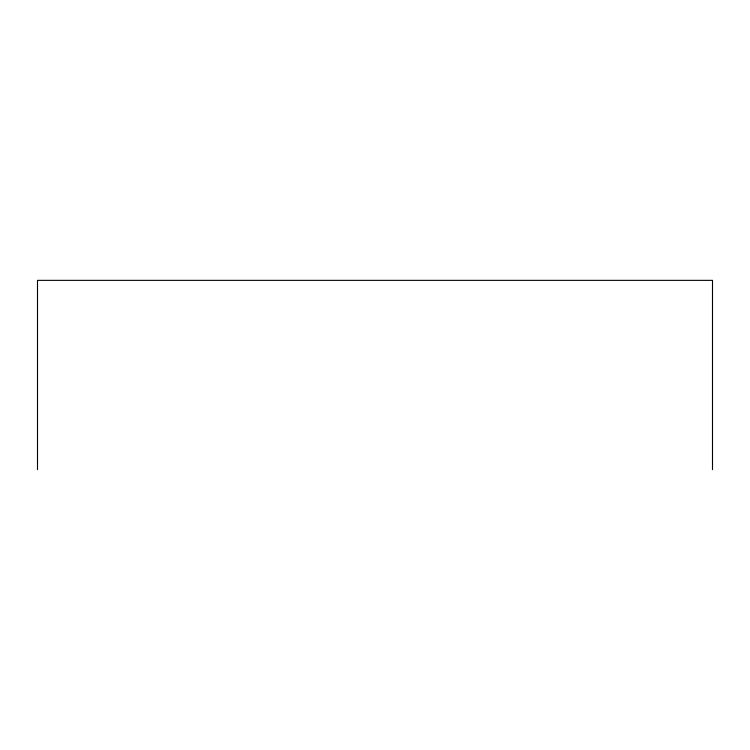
<?xml version="1.0" encoding="UTF-8"?>
<svg xmlns="http://www.w3.org/2000/svg" width="750" height="750" viewBox="0 0 750 750"><rect width="100%" height="100%" fill="white"/><g stroke="black" fill="none" stroke-linecap="round" stroke-linejoin="round"><path stroke-width="1.12" d="M712.5 469.641L712.5 280.359L37.5 280.359L37.5 469.641"/></g></svg>
